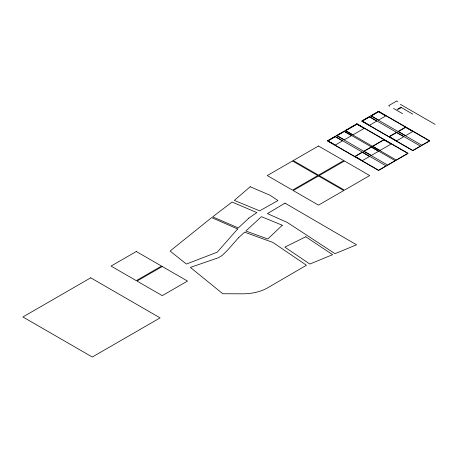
<?xml version="1.0" encoding="UTF-8"?>
<svg xmlns="http://www.w3.org/2000/svg" width="458" height="458" viewBox="0 0 458 458"><rect width="100%" height="100%" fill="white"/><g stroke="black" fill="none" stroke-linecap="round" stroke-linejoin="round"><path stroke-width="0.69" d="M401.265 107.51L397.756 109.536L397.006 109.101M354.761 156.493L362.335 152.119M363.778 151.289L371.352 146.915M372.434 146.291L383.976 139.627M389.025 136.713L396.599 132.339M398.042 131.503L405.616 127.135M397.802 101.539L396.811 100.972L388.687 105.661L389.678 106.233M400.366 104.332L435.1 124.387M400.515 107.075L412.755 114.145M399.347 107.75L400.097 108.185M398.179 108.426L398.929 108.861M393.496 108.431L402.628 113.704M238.4 237.868L227.689 250.068L222.216 255.404L218.111 257.854L190.362 267.403L222.771 293.738L242.311 293.83A35.386 20.433 0 0 0 267.712 287.784L306.448 265.239L272.848 242.419L244.595 232.172L238.4 237.868M237.616 228.977L217.155 252.221L186.36 264.048L170.09 251.047L211.659 217.596L237.616 228.977M282.288 225.244L267.793 238.984L245.837 231.027L261.444 216.674L282.288 225.244M248.866 218.071L238.326 227.947L212.672 216.846L232.086 202.024L256.875 212.586L248.866 218.071M250.171 186.744L234.336 200.392L259.64 210.857L277.954 200.57L270.037 195.234L250.171 186.744M285.002 203.14L267.432 213.617L287.183 222.382L335.01 253.68L356.536 244.807L285.002 203.14M292.513 160.987L267.266 175.563L292.513 190.139L317.76 175.563L292.513 160.987M318.482 145.993L293.235 160.569L318.482 175.145L343.729 160.569L318.482 145.993M356.925 123.803L327.35 140.875L378.566 170.445L408.141 153.373L356.925 123.803M378.566 111.305L361.614 121.095L412.83 150.665L429.781 140.875L378.566 111.305M335.285 136.501L327.71 140.875L378.566 170.239L386.14 165.865L335.285 136.501M344.301 131.297L336.727 135.671L387.582 165.029L395.157 160.661L344.301 131.297M356.925 124.009L345.384 130.673L396.233 160.031L407.775 153.367L356.925 124.009M369.549 116.721L361.975 121.095L412.83 150.453L420.404 146.079L369.549 116.721M378.566 111.517L370.991 115.891L421.847 145.249L429.421 140.875L378.566 111.517M90.718 277.817L22.9 316.965L92.287 357.028L160.105 317.886L90.718 277.817M136.289 251.505L111.042 266.081L136.289 280.657L161.537 266.081L136.289 251.505M335.285 136.713L328.071 140.875L335.285 145.043L342.498 140.875L335.285 136.713M344.301 131.503L337.088 135.671L344.301 139.833L351.515 135.671L344.301 131.503M356.925 124.215L345.744 130.673L352.958 134.835L364.139 128.383L356.925 124.215M369.549 116.927L362.335 121.095L369.549 125.257L376.762 121.095L369.549 116.927M378.566 111.723L371.352 115.891L378.566 120.053L385.779 115.891L378.566 111.723M318.482 175.981L293.235 190.557L318.482 205.132L343.729 190.557L318.482 175.981M344.45 160.987L319.203 175.563L344.45 190.139L369.698 175.563L344.45 160.987M162.258 266.499L137.011 281.075L162.258 295.65L187.505 281.075L162.258 266.499M362.335 152.331L355.122 156.493L362.335 160.661L369.549 156.493L362.335 152.331M371.352 147.121L364.139 151.289L371.352 155.451L378.566 151.289L371.352 147.121M383.976 139.833L372.795 146.291L380.008 150.453L391.189 144.001L383.976 139.833M396.599 132.545L389.386 136.713L396.599 140.875L403.813 136.713L396.599 132.545M405.616 127.341L398.403 131.503L405.616 135.671L412.83 131.503L405.616 127.341M305.767 236.78L284.842 247.137L309.854 264.048L332.605 254.671L305.767 236.78"/></g></svg>
